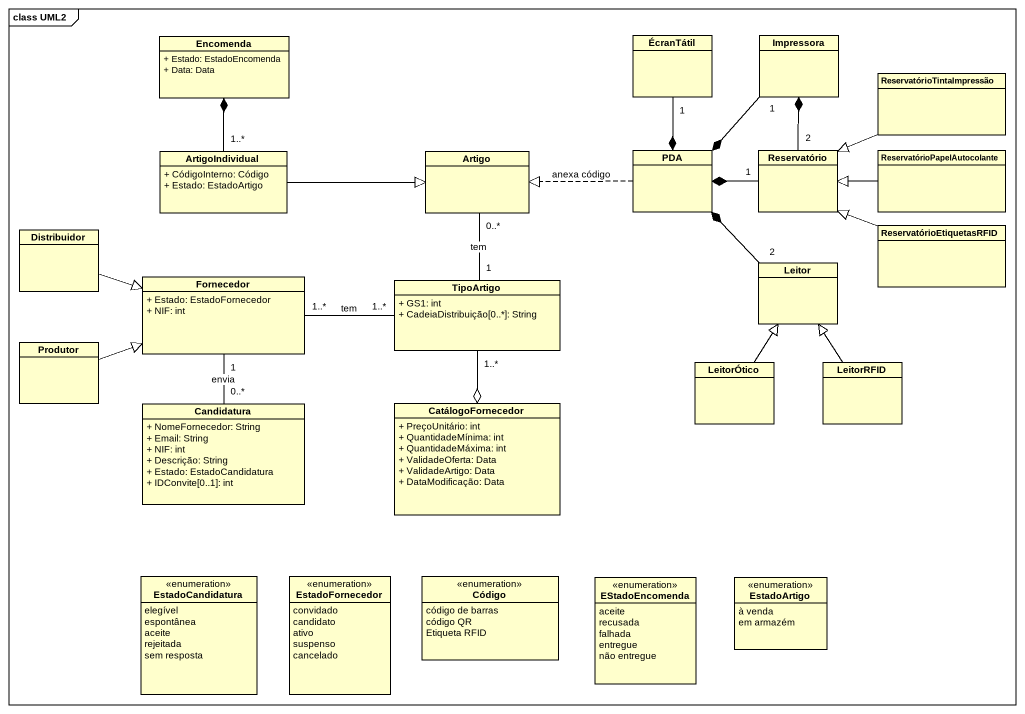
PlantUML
@startuml
mainframe class UML2
hide circle
hide empty members
skinparam classAttributeIconSize 0
class Encomenda {
  + Estado: EstadoEncomenda
  + Data: Data
}
class ÉcranTátil
class Impressora
class ReservatórioTintaImpressão
class ArtigoIndividual {
  + CódigoInterno: Código
  + Estado: EstadoArtigo
}
class Artigo
class PDA
class Reservatório
class ReservatórioPapelAutocolante
class Distribuidor
class ReservatórioEtiquetasRFID
class Leitor
class Fornecedor {
  + Estado: EstadoFornecedor
  + NIF: int
}
class TipoArtigo {
  + GS1: int
  + CadeiaDistribuição[0..*]: String
}
class Produtor
class LeitorÓtico
class LeitorRFID
class Candidatura {
  + NomeFornecedor: String
  + Email: String
  + NIF: int
  + Descrição: String
  + Estado: EstadoCandidatura
  + IDConvite[0..1]: int
}
class CatálogoFornecedor {
  + PreçoUnitário: int
  + QuantidadeMínima: int
  + QuantidadeMáxima: int
  + ValidadeOferta: Data
  + ValidadeArtigo: Data
  + DataModificação: Data
}
enum EstadoCandidatura {
  elegível
  espontânea
  aceite
  rejeitada
  sem resposta
}
enum EstadoFornecedor {
  convidado
  candidato
  ativo
  suspenso
  cancelado
}
enum Código {
  código de barras
  código QR
  Etiqueta RFID
}
enum EStadoEncomenda {
  aceite
  recusada
  falhada
  entregue
  não entregue
}
enum EstadoArtigo {
  à venda
  em armazém
}
ÉcranTátil "1" --* PDA
Impressora "1" --* PDA
ReservatórioTintaImpressão -left-|> Reservatório
ArtigoIndividual "1..*" -up-* Encomenda
ArtigoIndividual -right-|> Artigo
Artigo "0..*" -- "1" TipoArtigo : tem
PDA .left.|> Artigo : anexa código
Reservatório "2" -up-* Impressora
Reservatório "1" -left-* PDA
ReservatórioPapelAutocolante -left-|> Reservatório
Distribuidor -right-|> Fornecedor
ReservatórioEtiquetasRFID -left-|> Reservatório
Leitor "2" -up-* PDA
Fornecedor "1" -- "0..*" Candidatura : envia
TipoArtigo "1..*" -left- "1..*" Fornecedor : tem
TipoArtigo "1..*" --o CatálogoFornecedor
Produtor -right-|> Fornecedor
LeitorÓtico -up-|> Leitor
LeitorRFID -up-|> Leitor
@enduml
